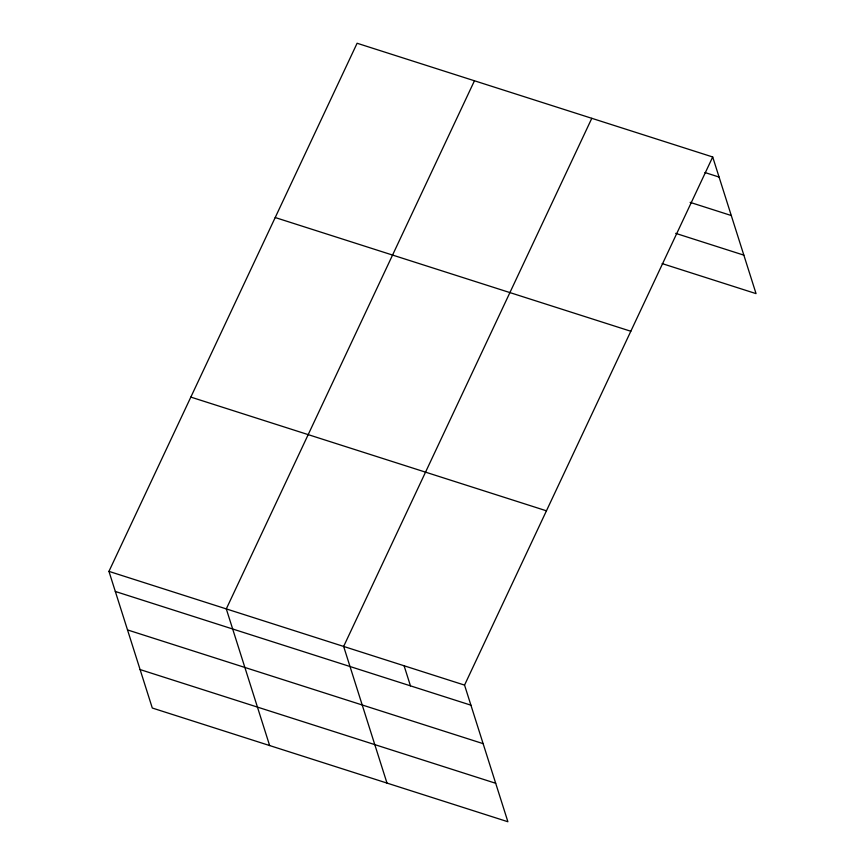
<?xml version="1.0" encoding="UTF-8"?>
<svg xmlns="http://www.w3.org/2000/svg" width="865" height="865" viewBox="0 0 865 865"><rect width="100%" height="100%" fill="white"/><g stroke="black" fill="none" stroke-linecap="round" stroke-linejoin="round"><path stroke-width="1.3" d="M712.706 156.976L464.548 685.102L507.896 821.75L152.294 708.024L108.947 571.376L357.104 43.25L712.706 156.976L756.053 293.624L662.158 263.598M474.453 80.78L226.295 608.906L269.642 745.554M591.801 118.31L343.643 646.436L386.99 783.085M704.932 172.524L719.074 177.055M690.119 202.356L731.282 215.526M675.684 233.355L743.857 255.153M275.211 217.537L630.812 331.252M190.841 397.1L546.442 510.815M108.947 571.376L464.548 685.102M115.315 591.465L470.917 705.18M127.512 629.925L483.124 743.651M140.087 669.564L495.688 783.279M404.096 665.769L410.464 685.848"/></g></svg>
